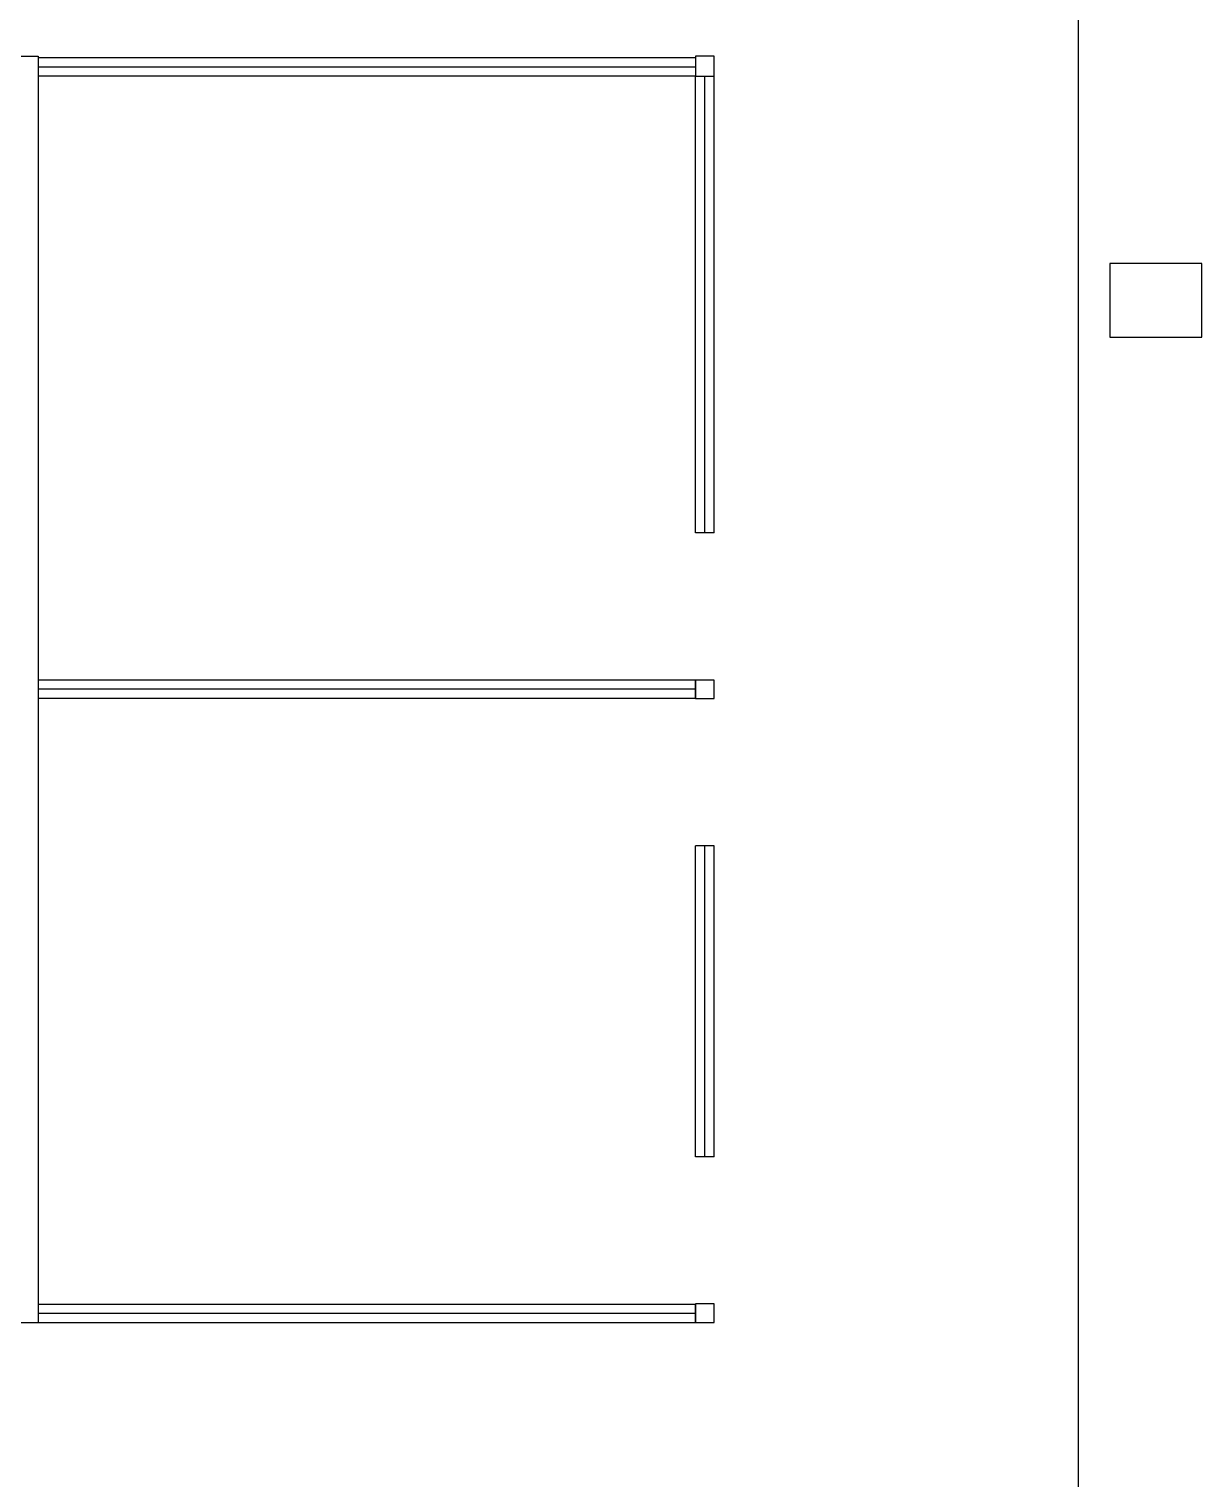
# Model space of a CAD drawing. Header units: metres. Extents: x 2 to 323, y -2 to 254.
# Drawn here: x 71.18 to 77.55, y 91.16 to 99.04 of the extents above; entities that cross this region are included whole.
import ezdxf

# ---------------------------------------------------------------- set-up
doc = ezdxf.new("R2010")
doc.units = ezdxf.units.M
doc.layers.add('REFERENCIA', color=7, linetype='Continuous')

msp = doc.modelspace()

# ---------------------------------------------------------------- linework, layer by layer
at = {"layer": 'REFERENCIA'}
for p, q in [((67.946, 98.888), (71.226, 98.888)), ((67.946, 98.888), (71.226, 98.888)), ((71.226, 98.888), (71.226, 92.009)), ((71.226, 98.888), (71.226, 92.009)), ((74.796, 98.879), (71.226, 98.879)), ((74.796, 98.879), (71.226, 98.879)), ((74.896, 96.299), (74.896, 98.888)), ((74.796, 98.829), (71.226, 98.829)), ((74.796, 98.829), (71.226, 98.829)), ((74.796, 98.779), (71.226, 98.779)), ((74.796, 98.779), (71.226, 98.779)), ((74.796, 96.299), (74.796, 98.779)), ((74.796, 96.299), (74.796, 98.779)), ((74.846, 96.299), (74.846, 98.779)), ((74.846, 96.299), (74.846, 98.779)), ((74.896, 96.299), (74.896, 98.779)), ((74.896, 96.299), (74.796, 96.299)), ((74.896, 96.299), (74.796, 96.299)), ((74.796, 95.499), (71.226, 95.499)), ((74.796, 95.499), (71.226, 95.499)), ((74.796, 95.399), (74.796, 95.499)), ((74.796, 95.399), (74.796, 95.499)), ((74.796, 95.449), (71.226, 95.449)), ((74.796, 95.449), (71.226, 95.449)), ((74.796, 95.399), (71.226, 95.399)), ((74.796, 95.399), (71.226, 95.399)), ((74.796, 92.909), (74.796, 94.599)), ((74.896, 94.599), (74.796, 94.599)), ((74.796, 92.909), (74.796, 94.599)), ((74.896, 94.599), (74.796, 94.599)), ((74.846, 92.909), (74.846, 94.599)), ((74.846, 92.909), (74.846, 94.599)), ((74.896, 92.909), (74.896, 94.599)), ((74.896, 92.909), (74.896, 94.599)), ((74.896, 92.909), (74.796, 92.909)), ((74.896, 92.909), (74.796, 92.909)), ((71.226, 92.109), (74.04, 92.109)), ((71.226, 92.109), (74.796, 92.109)), ((74.796, 92.009), (74.796, 92.109)), ((74.796, 92.009), (74.796, 92.109)), ((71.126, 92.009), (71.226, 92.009)), ((71.126, 92.009), (71.226, 92.009)), ((71.226, 92.059), (73.875, 92.059)), ((71.226, 92.059), (74.796, 92.059)), ((71.226, 92.009), (73.896, 92.009)), ((71.226, 92.009), (74.796, 92.009))]:
    msp.add_line(p, q, dxfattribs=at)
msp.add_lwpolyline([(76.874, 127.131), (76.874, 82.281), (75.572, 80.191), (73.424, 80.191), (73.424, 67.661), (76.824, 67.661), (76.824, 37.361)], dxfattribs=at)
for points in [[(74.796, 98.779), (74.896, 98.779), (74.896, 98.888), (74.796, 98.888), (74.796, 98.779)], [(77.046, 97.361), (77.546, 97.361), (77.546, 97.761), (77.046, 97.761), (77.046, 97.361)], [(77.046, 97.361), (77.546, 97.361), (77.546, 97.761), (77.046, 97.761), (77.046, 97.361)], [(77.046, 97.361), (77.546, 97.361), (77.546, 97.761), (77.046, 97.761), (77.046, 97.361)], [(77.046, 97.361), (77.546, 97.361), (77.546, 97.761), (77.046, 97.761), (77.046, 97.361)], [(74.796, 95.399), (74.896, 95.399), (74.896, 95.499), (74.796, 95.499), (74.796, 95.399)], [(74.796, 92.009), (74.896, 92.009), (74.896, 92.11), (74.796, 92.11), (74.796, 92.009)]]:
    msp.add_lwpolyline(points, close=True, dxfattribs=at)

doc.saveas('drawing.dxf')
